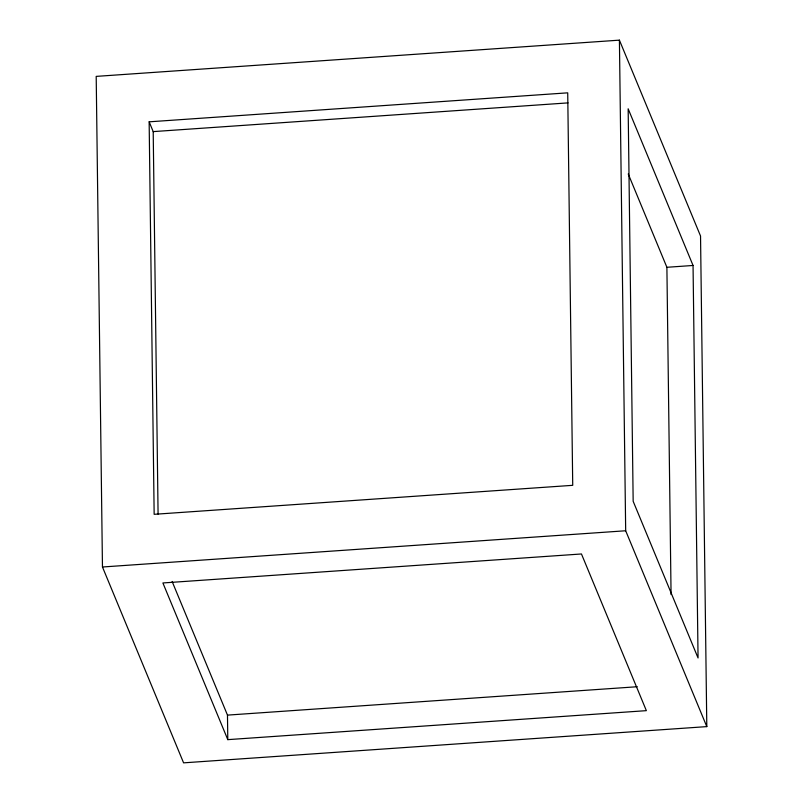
<?xml version="1.0" encoding="UTF-8"?>
<svg xmlns="http://www.w3.org/2000/svg" width="803" height="803" viewBox="0 0 803 803"><rect width="100%" height="100%" fill="white"/><g stroke="black" fill="none" stroke-linecap="round" stroke-linejoin="round"><path stroke-width="1.2" d="M619.414 40.15L96.199 76.385L102.463 566.998L183.586 762.85L706.801 726.615L700.537 236.002L619.414 40.15L625.678 530.763L706.801 726.615M149.147 121.825L567.721 92.837L572.73 485.323L154.156 514.311L149.147 121.825L153.202 131.612L158.081 514.081M153.202 131.612L568.032 102.884M628.237 173.97L666.891 267.289L693.049 265.472L698.058 657.968L633.165 501.293L628.157 108.796L693.049 265.472M102.463 566.998L625.678 530.763M172.123 581.472L227.48 715.112L637.301 686.726M227.791 739.643L646.365 710.655L581.462 553.97L162.889 582.958L227.791 739.643L227.48 715.112M666.891 267.289L671.067 594.571"/></g></svg>
